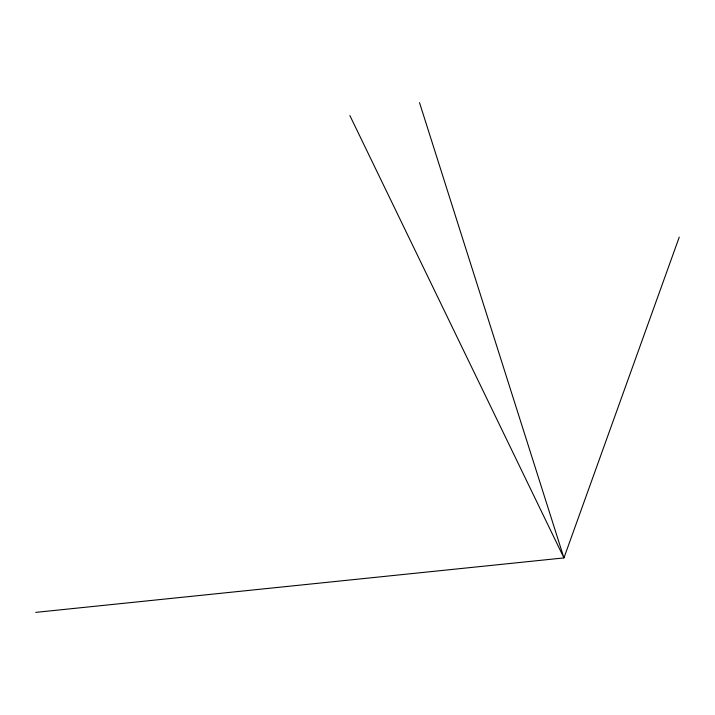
<?xml version="1.0" encoding="UTF-8"?>
<svg xmlns="http://www.w3.org/2000/svg" width="715" height="715" viewBox="0 0 715 715"><rect width="100%" height="100%" fill="white"/><g stroke="black" fill="none" stroke-linecap="round" stroke-linejoin="round"><path stroke-width="1.07" d="M679.25 237.139L563.938 557.915L35.75 612.371M349.867 115.544L563.938 557.915L419.517 102.629"/></g></svg>
